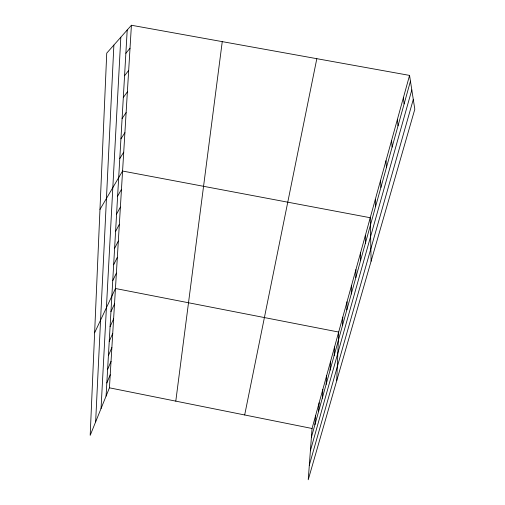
<?xml version="1.0" encoding="UTF-8"?>
<svg xmlns="http://www.w3.org/2000/svg" width="505" height="505" viewBox="0 0 505 505"><rect width="100%" height="100%" fill="white"/><g stroke="black" fill="none" stroke-linecap="round" stroke-linejoin="round"><path stroke-width="0.76" d="M360.538 260.662L360.551 252.866M355.829 277.592L355.918 269.645M351.259 294.011L351.417 285.937M346.828 309.956L347.049 301.756M342.523 325.435L342.8 317.121M336.728 380.688L338.678 332.056L115.449 288.5L94.624 332.795M334.159 355.526L334.55 347.011M95.641 421.877L113.877 45.065M330.087 370.152L330.535 361.548M101.044 408.545L120.828 37.212M106.075 396.109L127.21 29.997M326.135 384.362L326.634 375.676M131.414 25.25L106.738 53.132L90.187 435.36L109.434 387.821L131.414 25.25L409.555 75.403L414.813 109.238L308.233 479.75L312.046 428.486L409.555 75.403M322.297 398.18L322.834 389.424M318.56 411.613L319.141 402.794M314.924 424.692L315.549 415.811M175.791 401.14L222.257 41.631M244.679 414.965L316.824 58.681M311.383 437.418L410.451 81.16M310.386 450.82L411.809 89.903M309.312 465.206L413.292 99.434M106.833 382.973L110.223 374.754M107.609 369.49L111.037 361.334M108.411 355.627L111.87 347.56M109.231 341.386L112.729 333.401M110.077 326.741L113.612 318.851M110.948 311.68L114.521 303.89M112.735 280.692L116.384 273.136M113.657 264.765L117.343 257.335M114.603 248.365L118.328 241.074M115.576 231.473L119.344 224.34M116.586 214.076L120.386 207.107M117.621 196.142L121.465 189.343M99.971 209.436L122.576 171.043L370.253 217.731L371.106 261.192M119.786 158.557L123.719 152.163M120.922 138.862L124.899 132.689M122.096 118.517L126.117 112.59M123.315 97.49L127.374 91.828M124.571 75.756L128.674 70.372M125.865 53.271L130.019 48.196M109.434 387.821L312.046 428.486M403.362 97.837L404.126 103.897M397.378 119.508L398.022 125.852M391.59 140.459L392.126 147.069M385.997 160.723L386.42 167.572M380.581 180.335L380.909 187.412M375.335 199.33L375.569 206.608M365.323 235.57L365.393 243.208"/></g></svg>
